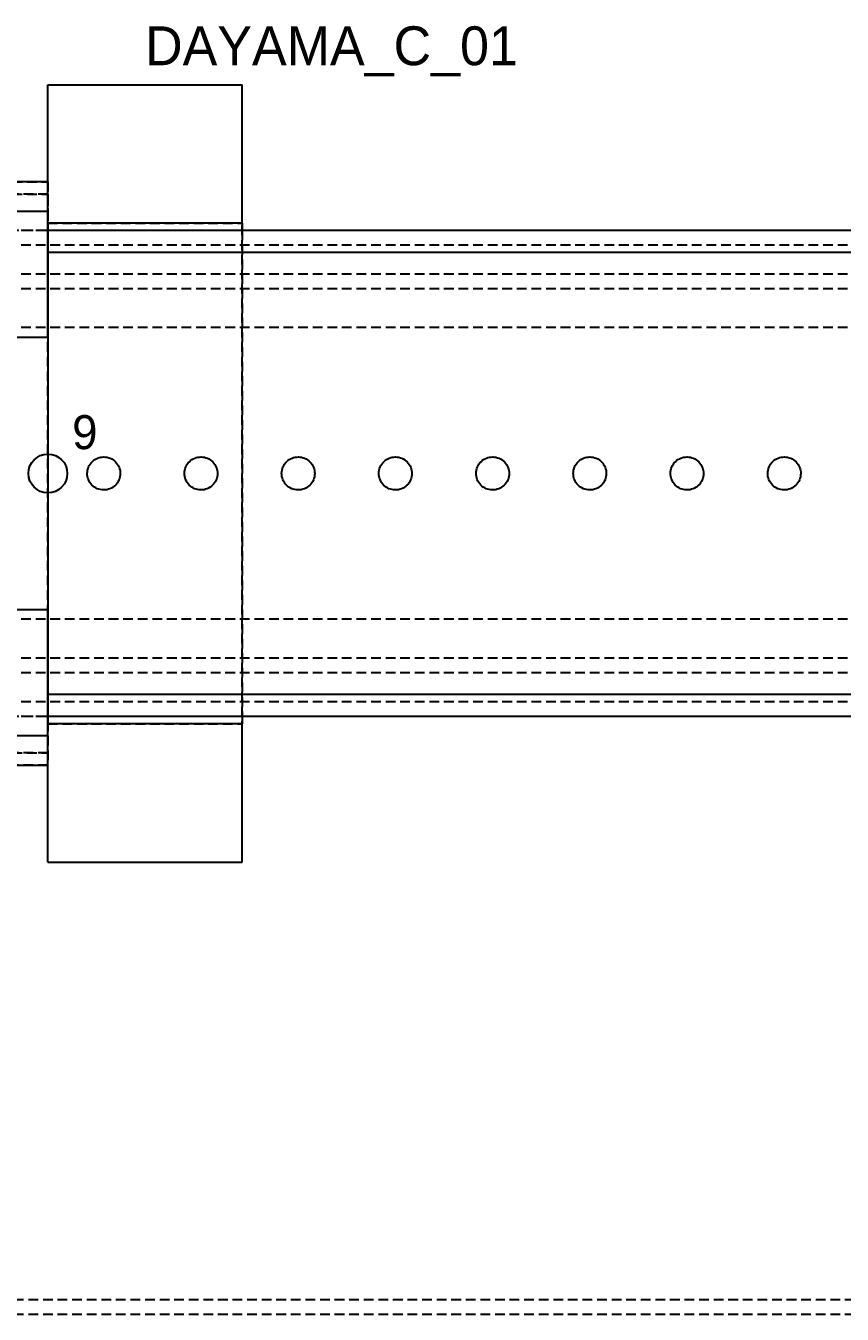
# Model space of a CAD drawing. Header units: metres. Extents: x -200 to 4040, y -1684 to 360.
# Drawn here: x 2625.5 to 2793.4, y -173 to 92.1 of the extents above; entities that cross this region are included whole.
import ezdxf

# ---------------------------------------------------------------- set-up
doc = ezdxf.new("R2010")
doc.units = ezdxf.units.M
doc.linetypes.add('DASHED2', pattern=[3, 2, -1])
for name, color, linetype in [('GIZLI', 8, 'DASHED2'), ('GORUNEN', 7, 'Continuous'), ('REFERANS', 6, 'Continuous'), ('TEGET', 9, 'Continuous'), ('YAZI', 3, 'Continuous')]:
    doc.layers.add(name, color=color, linetype=linetype)

msp = doc.modelspace()

# ---------------------------------------------------------------- linework, layer by layer
at = {"layer": 'GIZLI'}
for points in [[(2630, -80), (2630, 80)], [(2630, 80), (2670, 80)], [(2670, -80), (2670, 80)], [(444.714, 60), (2630, 60)], [(2630, 60), (2630, 57.5)], [(2630, 60), (2630, 57.5)], [(2630, 60), (2630, 54)], [(2630, 57.5), (444.714, 57.5)], [(444.714, 57.5), (2630, 57.5)], [(2630, 54), (2630, 57.5)], [(2630, 57.5), (2630, 54)], [(2630, 28), (2630, 54)], [(2630, 54), (2630, -54)], [(2630, 54), (2630, -54)], [(2630, 51.5), (2670, 51.5)], [(3061.5, 50), (1121.5, 50)], [(3061.5, 50), (1121.5, 50)], [(3061.5, 50), (1121.5, 50)], [(2630, 50), (1121.5, 50)], [(2630, 50), (2630, -50)], [(2670, 50), (2670, -50)], [(3061.5, 47), (1121.5, 47)], [(3061.5, 47), (1121.5, 47)], [(3061.5, 47), (1121.5, 47)], [(3061.5, 47), (1121.5, 47)], [(3061.5, 41), (1121.5, 41)], [(3061.5, 38), (1121.5, 38)], [(3061.5, 30), (1121.5, 30)], [(3061.5, 30), (1121.5, 30)], [(2630, 28), (445, 28)], [(2639.87, -2.984), (2639.585, -2.81), (2639.319, -2.608), (2639.074, -2.382), (2638.852, -2.133), (2638.656, -1.863), (2638.487, -1.575), (2638.347, -1.272), (2638.238, -0.957), (2638.159, -0.633), (2638.113, -0.302), (2638.1, 0.031), (2638.12, 0.364), (2638.172, 0.694), (2638.256, 1.017), (2638.371, 1.33), (2638.516, 1.63), (2638.69, 1.915), (2638.892, 2.181), (2639.118, 2.426), (2639.367, 2.648), (2639.637, 2.844), (2639.925, 3.013), (2640.228, 3.153), (2640.543, 3.262), (2640.867, 3.341), (2641.198, 3.387), (2641.531, 3.4), (2641.864, 3.38), (2642.194, 3.328), (2642.517, 3.244), (2642.83, 3.129), (2643.13, 2.984)], [(2643.13, 2.984), (2643.415, 2.81), (2643.681, 2.608), (2643.926, 2.382), (2644.148, 2.133), (2644.344, 1.863), (2644.513, 1.575), (2644.653, 1.272), (2644.762, 0.957), (2644.841, 0.633), (2644.887, 0.302), (2644.9, -0.031), (2644.88, -0.364), (2644.828, -0.694), (2644.744, -1.017), (2644.629, -1.33), (2644.484, -1.63), (2644.31, -1.915), (2644.108, -2.181), (2643.882, -2.426), (2643.633, -2.648), (2643.363, -2.844), (2643.075, -3.013), (2642.772, -3.153), (2642.457, -3.262), (2642.133, -3.341), (2641.802, -3.387), (2641.469, -3.4), (2641.136, -3.38), (2640.806, -3.328), (2640.483, -3.244), (2640.17, -3.129), (2639.87, -2.984)], [(2659.87, -2.984), (2659.585, -2.81), (2659.319, -2.608), (2659.074, -2.382), (2658.852, -2.133), (2658.656, -1.863), (2658.487, -1.575), (2658.347, -1.272), (2658.238, -0.957), (2658.159, -0.633), (2658.113, -0.302), (2658.1, 0.031), (2658.12, 0.364), (2658.172, 0.694), (2658.256, 1.017), (2658.371, 1.33), (2658.516, 1.63), (2658.69, 1.915), (2658.892, 2.181), (2659.118, 2.426), (2659.367, 2.648), (2659.637, 2.844), (2659.925, 3.013), (2660.228, 3.153), (2660.543, 3.262), (2660.867, 3.341), (2661.198, 3.387), (2661.531, 3.4), (2661.864, 3.38), (2662.194, 3.328), (2662.517, 3.244), (2662.83, 3.129), (2663.13, 2.984)], [(2663.13, 2.984), (2663.415, 2.81), (2663.681, 2.608), (2663.926, 2.382), (2664.148, 2.133), (2664.344, 1.863), (2664.513, 1.575), (2664.653, 1.272), (2664.762, 0.957), (2664.841, 0.633), (2664.887, 0.302), (2664.9, -0.031), (2664.88, -0.364), (2664.828, -0.694), (2664.744, -1.017), (2664.629, -1.33), (2664.484, -1.63), (2664.31, -1.915), (2664.108, -2.181), (2663.882, -2.426), (2663.633, -2.648), (2663.363, -2.844), (2663.075, -3.013), (2662.772, -3.153), (2662.457, -3.262), (2662.133, -3.341), (2661.802, -3.387), (2661.469, -3.4), (2661.136, -3.38), (2660.806, -3.328), (2660.483, -3.244), (2660.17, -3.129), (2659.87, -2.984)], [(2679.87, -2.984), (2679.585, -2.81), (2679.319, -2.608), (2679.074, -2.382), (2678.852, -2.133), (2678.656, -1.863), (2678.487, -1.575), (2678.347, -1.272), (2678.238, -0.957), (2678.159, -0.633), (2678.113, -0.302), (2678.1, 0.031), (2678.12, 0.364), (2678.172, 0.694), (2678.256, 1.017), (2678.371, 1.33), (2678.516, 1.63), (2678.69, 1.915), (2678.892, 2.181), (2679.118, 2.426), (2679.367, 2.648), (2679.637, 2.844), (2679.925, 3.013), (2680.228, 3.153), (2680.543, 3.262), (2680.867, 3.341), (2681.198, 3.387), (2681.531, 3.4), (2681.864, 3.38), (2682.194, 3.328), (2682.517, 3.244), (2682.83, 3.129), (2683.13, 2.984)], [(2683.13, 2.984), (2683.415, 2.81), (2683.681, 2.608), (2683.926, 2.382), (2684.148, 2.133), (2684.344, 1.863), (2684.513, 1.575), (2684.653, 1.272), (2684.762, 0.957), (2684.841, 0.633), (2684.887, 0.302), (2684.9, -0.031), (2684.88, -0.364), (2684.828, -0.694), (2684.744, -1.017), (2684.629, -1.33), (2684.484, -1.63), (2684.31, -1.915), (2684.108, -2.181), (2683.882, -2.426), (2683.633, -2.648), (2683.363, -2.844), (2683.075, -3.013), (2682.772, -3.153), (2682.457, -3.262), (2682.133, -3.341), (2681.802, -3.387), (2681.469, -3.4), (2681.136, -3.38), (2680.806, -3.328), (2680.483, -3.244), (2680.17, -3.129), (2679.87, -2.984)], [(2699.87, -2.984), (2699.585, -2.81), (2699.319, -2.608), (2699.074, -2.382), (2698.852, -2.133), (2698.656, -1.863), (2698.487, -1.575), (2698.347, -1.272), (2698.238, -0.957), (2698.159, -0.633), (2698.113, -0.302), (2698.1, 0.031), (2698.12, 0.364), (2698.172, 0.694), (2698.256, 1.017), (2698.371, 1.33), (2698.516, 1.63), (2698.69, 1.915), (2698.892, 2.181), (2699.118, 2.426), (2699.367, 2.648), (2699.637, 2.844), (2699.925, 3.013), (2700.228, 3.153), (2700.543, 3.262), (2700.867, 3.341), (2701.198, 3.387), (2701.531, 3.4), (2701.864, 3.38), (2702.194, 3.328), (2702.517, 3.244), (2702.83, 3.129), (2703.13, 2.984)], [(2703.13, 2.984), (2703.415, 2.81), (2703.681, 2.608), (2703.926, 2.382), (2704.148, 2.133), (2704.344, 1.863), (2704.513, 1.575), (2704.653, 1.272), (2704.762, 0.957), (2704.841, 0.633), (2704.887, 0.302), (2704.9, -0.031), (2704.88, -0.364), (2704.828, -0.694), (2704.744, -1.017), (2704.629, -1.33), (2704.484, -1.63), (2704.31, -1.915), (2704.108, -2.181), (2703.882, -2.426), (2703.633, -2.648), (2703.363, -2.844), (2703.075, -3.013), (2702.772, -3.153), (2702.457, -3.262), (2702.133, -3.341), (2701.802, -3.387), (2701.469, -3.4), (2701.136, -3.38), (2700.806, -3.328), (2700.483, -3.244), (2700.17, -3.129), (2699.87, -2.984)], [(2719.87, -2.984), (2719.585, -2.81), (2719.319, -2.608), (2719.074, -2.382), (2718.852, -2.133), (2718.656, -1.863), (2718.487, -1.575), (2718.347, -1.272), (2718.238, -0.957), (2718.159, -0.633), (2718.113, -0.302), (2718.1, 0.031), (2718.12, 0.364), (2718.172, 0.694), (2718.256, 1.017), (2718.371, 1.33), (2718.516, 1.63), (2718.69, 1.915), (2718.892, 2.181), (2719.118, 2.426), (2719.367, 2.648), (2719.637, 2.844), (2719.925, 3.013), (2720.228, 3.153), (2720.543, 3.262), (2720.867, 3.341), (2721.198, 3.387), (2721.531, 3.4), (2721.864, 3.38), (2722.194, 3.328), (2722.517, 3.244), (2722.83, 3.129), (2723.13, 2.984)], [(2723.13, 2.984), (2723.415, 2.81), (2723.681, 2.608), (2723.926, 2.382), (2724.148, 2.133), (2724.344, 1.863), (2724.513, 1.575), (2724.653, 1.272), (2724.762, 0.957), (2724.841, 0.633), (2724.887, 0.302), (2724.9, -0.031), (2724.88, -0.364), (2724.828, -0.694), (2724.744, -1.017), (2724.629, -1.33), (2724.484, -1.63), (2724.31, -1.915), (2724.108, -2.181), (2723.882, -2.426), (2723.633, -2.648), (2723.363, -2.844), (2723.075, -3.013), (2722.772, -3.153), (2722.457, -3.262), (2722.133, -3.341), (2721.802, -3.387), (2721.469, -3.4), (2721.136, -3.38), (2720.806, -3.328), (2720.483, -3.244), (2720.17, -3.129), (2719.87, -2.984)], [(2739.87, -2.984), (2739.585, -2.81), (2739.319, -2.608), (2739.074, -2.382), (2738.852, -2.133), (2738.656, -1.863), (2738.487, -1.575), (2738.347, -1.272), (2738.238, -0.957), (2738.159, -0.633), (2738.113, -0.302), (2738.1, 0.031), (2738.12, 0.364), (2738.172, 0.694), (2738.256, 1.017), (2738.371, 1.33), (2738.516, 1.63), (2738.69, 1.915), (2738.892, 2.181), (2739.118, 2.426), (2739.367, 2.648), (2739.637, 2.844), (2739.925, 3.013), (2740.228, 3.153), (2740.543, 3.262), (2740.867, 3.341), (2741.198, 3.387), (2741.531, 3.4), (2741.864, 3.38), (2742.194, 3.328), (2742.517, 3.244), (2742.83, 3.129), (2743.13, 2.984)], [(2743.13, 2.984), (2743.415, 2.81), (2743.681, 2.608), (2743.926, 2.382), (2744.148, 2.133), (2744.344, 1.863), (2744.513, 1.575), (2744.653, 1.272), (2744.762, 0.957), (2744.841, 0.633), (2744.887, 0.302), (2744.9, -0.031), (2744.88, -0.364), (2744.828, -0.694), (2744.744, -1.017), (2744.629, -1.33), (2744.484, -1.63), (2744.31, -1.915), (2744.108, -2.181), (2743.882, -2.426), (2743.633, -2.648), (2743.363, -2.844), (2743.075, -3.013), (2742.772, -3.153), (2742.457, -3.262), (2742.133, -3.341), (2741.802, -3.387), (2741.469, -3.4), (2741.136, -3.38), (2740.806, -3.328), (2740.483, -3.244), (2740.17, -3.129), (2739.87, -2.984)], [(2759.87, -2.984), (2759.585, -2.81), (2759.319, -2.608), (2759.074, -2.382), (2758.852, -2.133), (2758.656, -1.863), (2758.487, -1.575), (2758.347, -1.272), (2758.238, -0.957), (2758.159, -0.633), (2758.113, -0.302), (2758.1, 0.031), (2758.12, 0.364), (2758.172, 0.694), (2758.256, 1.017), (2758.371, 1.33), (2758.516, 1.63), (2758.69, 1.915), (2758.892, 2.181), (2759.118, 2.426), (2759.367, 2.648), (2759.637, 2.844), (2759.925, 3.013), (2760.228, 3.153), (2760.543, 3.262), (2760.867, 3.341), (2761.198, 3.387), (2761.531, 3.4), (2761.864, 3.38), (2762.194, 3.328), (2762.517, 3.244), (2762.83, 3.129), (2763.13, 2.984)], [(2763.13, 2.984), (2763.415, 2.81), (2763.681, 2.608), (2763.926, 2.382), (2764.148, 2.133), (2764.344, 1.863), (2764.513, 1.575), (2764.653, 1.272), (2764.762, 0.957), (2764.841, 0.633), (2764.887, 0.302), (2764.9, -0.031), (2764.88, -0.364), (2764.828, -0.694), (2764.744, -1.017), (2764.629, -1.33), (2764.484, -1.63), (2764.31, -1.915), (2764.108, -2.181), (2763.882, -2.426), (2763.633, -2.648), (2763.363, -2.844), (2763.075, -3.013), (2762.772, -3.153), (2762.457, -3.262), (2762.133, -3.341), (2761.802, -3.387), (2761.469, -3.4), (2761.136, -3.38), (2760.806, -3.328), (2760.483, -3.244), (2760.17, -3.129), (2759.87, -2.984)], [(2779.87, -2.984), (2779.585, -2.81), (2779.319, -2.608), (2779.074, -2.382), (2778.852, -2.133), (2778.656, -1.863), (2778.487, -1.575), (2778.347, -1.272), (2778.238, -0.957), (2778.159, -0.633), (2778.113, -0.302), (2778.1, 0.031), (2778.12, 0.364), (2778.172, 0.694), (2778.256, 1.017), (2778.371, 1.33), (2778.516, 1.63), (2778.69, 1.915), (2778.892, 2.181), (2779.118, 2.426), (2779.367, 2.648), (2779.637, 2.844), (2779.925, 3.013), (2780.228, 3.153), (2780.543, 3.262), (2780.867, 3.341), (2781.198, 3.387), (2781.531, 3.4), (2781.864, 3.38), (2782.194, 3.328), (2782.517, 3.244), (2782.83, 3.129), (2783.13, 2.984)], [(2783.13, 2.984), (2783.415, 2.81), (2783.681, 2.608), (2783.926, 2.382), (2784.148, 2.133), (2784.344, 1.863), (2784.513, 1.575), (2784.653, 1.272), (2784.762, 0.957), (2784.841, 0.633), (2784.887, 0.302), (2784.9, -0.031), (2784.88, -0.364), (2784.828, -0.694), (2784.744, -1.017), (2784.629, -1.33), (2784.484, -1.63), (2784.31, -1.915), (2784.108, -2.181), (2783.882, -2.426), (2783.633, -2.648), (2783.363, -2.844), (2783.075, -3.013), (2782.772, -3.153), (2782.457, -3.262), (2782.133, -3.341), (2781.802, -3.387), (2781.469, -3.4), (2781.136, -3.38), (2780.806, -3.328), (2780.483, -3.244), (2780.17, -3.129), (2779.87, -2.984)], [(445, -28), (2630, -28)], [(2630, -54), (2630, -28)], [(3061.5, -30), (1121.5, -30)], [(3061.5, -30), (1121.5, -30)], [(3061.5, -38), (1121.5, -38)], [(3061.5, -41), (1121.5, -41)], [(3061.5, -47), (1121.5, -47)], [(3061.5, -47), (1121.5, -47)], [(3061.5, -47), (1121.5, -47)], [(3061.5, -47), (1121.5, -47)], [(3061.5, -50), (1121.5, -50)], [(3061.5, -50), (1121.5, -50)], [(3061.5, -50), (1121.5, -50)], [(2630, -50), (1121.5, -50)], [(2630, -51.5), (2670, -51.5)], [(2630, -54), (2630, -57.5)], [(2630, -54), (2630, -60)], [(2630, -57.5), (2630, -54)], [(2630, -57.5), (444.714, -57.5)], [(444.714, -57.5), (2630, -57.5)], [(2630, -60), (2630, -57.5)], [(2630, -60), (2630, -57.5)], [(2630, -60), (444.714, -60)], [(2630, -80), (2670, -80)], [(-80, -170), (3320, -170)], [(-80, -170), (3320, -170)], [(-80, -173), (3320, -173)], [(-80, -173), (3320, -173)]]:
    msp.add_lwpolyline(points, dxfattribs=at)
at = {"layer": 'GORUNEN'}
for points in [[(2630, 51.5), (2630, 80)], [(2630, 80), (2670, 80)], [(2670, 51.5), (2670, 80)], [(2630, 60), (444.5, 60)], [(2630, 54), (2630, 60)], [(2630, 28), (2630, 54)], [(2630, 51.5), (2630, 50)], [(2670, 51.5), (2630, 51.5)], [(2670, 51.5), (2670, 50)], [(3058.5, 50), (2630, 50)], [(2630, 28), (2512, 28)], [(2639.87, -2.984), (2639.585, -2.81), (2639.319, -2.608), (2639.074, -2.382), (2638.852, -2.133), (2638.656, -1.863), (2638.487, -1.575), (2638.347, -1.272), (2638.238, -0.957), (2638.159, -0.633), (2638.113, -0.302), (2638.1, 0.031), (2638.12, 0.364), (2638.172, 0.694), (2638.256, 1.017), (2638.371, 1.33), (2638.516, 1.63), (2638.69, 1.915), (2638.892, 2.181), (2639.118, 2.426), (2639.367, 2.648), (2639.637, 2.844), (2639.925, 3.013), (2640.228, 3.153), (2640.543, 3.262), (2640.867, 3.341), (2641.198, 3.387), (2641.531, 3.4), (2641.864, 3.38), (2642.194, 3.328), (2642.517, 3.244), (2642.83, 3.129), (2643.13, 2.984)], [(2643.13, 2.984), (2643.415, 2.81), (2643.681, 2.608), (2643.926, 2.382), (2644.148, 2.133), (2644.344, 1.863), (2644.513, 1.575), (2644.653, 1.272), (2644.762, 0.957), (2644.841, 0.633), (2644.887, 0.302), (2644.9, -0.031), (2644.88, -0.364), (2644.828, -0.694), (2644.744, -1.017), (2644.629, -1.33), (2644.484, -1.63), (2644.31, -1.915), (2644.108, -2.181), (2643.882, -2.426), (2643.633, -2.648), (2643.363, -2.844), (2643.075, -3.013), (2642.772, -3.153), (2642.457, -3.262), (2642.133, -3.341), (2641.802, -3.387), (2641.469, -3.4), (2641.136, -3.38), (2640.806, -3.328), (2640.483, -3.244), (2640.17, -3.129), (2639.87, -2.984)], [(2659.87, -2.984), (2659.585, -2.81), (2659.319, -2.608), (2659.074, -2.382), (2658.852, -2.133), (2658.656, -1.863), (2658.487, -1.575), (2658.347, -1.272), (2658.238, -0.957), (2658.159, -0.633), (2658.113, -0.302), (2658.1, 0.031), (2658.12, 0.364), (2658.172, 0.694), (2658.256, 1.017), (2658.371, 1.33), (2658.516, 1.63), (2658.69, 1.915), (2658.892, 2.181), (2659.118, 2.426), (2659.367, 2.648), (2659.637, 2.844), (2659.925, 3.013), (2660.228, 3.153), (2660.543, 3.262), (2660.867, 3.341), (2661.198, 3.387), (2661.531, 3.4), (2661.864, 3.38), (2662.194, 3.328), (2662.517, 3.244), (2662.83, 3.129), (2663.13, 2.984)], [(2663.13, 2.984), (2663.415, 2.81), (2663.681, 2.608), (2663.926, 2.382), (2664.148, 2.133), (2664.344, 1.863), (2664.513, 1.575), (2664.653, 1.272), (2664.762, 0.957), (2664.841, 0.633), (2664.887, 0.302), (2664.9, -0.031), (2664.88, -0.364), (2664.828, -0.694), (2664.744, -1.017), (2664.629, -1.33), (2664.484, -1.63), (2664.31, -1.915), (2664.108, -2.181), (2663.882, -2.426), (2663.633, -2.648), (2663.363, -2.844), (2663.075, -3.013), (2662.772, -3.153), (2662.457, -3.262), (2662.133, -3.341), (2661.802, -3.387), (2661.469, -3.4), (2661.136, -3.38), (2660.806, -3.328), (2660.483, -3.244), (2660.17, -3.129), (2659.87, -2.984)], [(2679.87, -2.984), (2679.585, -2.81), (2679.319, -2.608), (2679.074, -2.382), (2678.852, -2.133), (2678.656, -1.863), (2678.487, -1.575), (2678.347, -1.272), (2678.238, -0.957), (2678.159, -0.633), (2678.113, -0.302), (2678.1, 0.031), (2678.12, 0.364), (2678.172, 0.694), (2678.256, 1.017), (2678.371, 1.33), (2678.516, 1.63), (2678.69, 1.915), (2678.892, 2.181), (2679.118, 2.426), (2679.367, 2.648), (2679.637, 2.844), (2679.925, 3.013), (2680.228, 3.153), (2680.543, 3.262), (2680.867, 3.341), (2681.198, 3.387), (2681.531, 3.4), (2681.864, 3.38), (2682.194, 3.328), (2682.517, 3.244), (2682.83, 3.129), (2683.13, 2.984)], [(2683.13, 2.984), (2683.415, 2.81), (2683.681, 2.608), (2683.926, 2.382), (2684.148, 2.133), (2684.344, 1.863), (2684.513, 1.575), (2684.653, 1.272), (2684.762, 0.957), (2684.841, 0.633), (2684.887, 0.302), (2684.9, -0.031), (2684.88, -0.364), (2684.828, -0.694), (2684.744, -1.017), (2684.629, -1.33), (2684.484, -1.63), (2684.31, -1.915), (2684.108, -2.181), (2683.882, -2.426), (2683.633, -2.648), (2683.363, -2.844), (2683.075, -3.013), (2682.772, -3.153), (2682.457, -3.262), (2682.133, -3.341), (2681.802, -3.387), (2681.469, -3.4), (2681.136, -3.38), (2680.806, -3.328), (2680.483, -3.244), (2680.17, -3.129), (2679.87, -2.984)], [(2699.87, -2.984), (2699.585, -2.81), (2699.319, -2.608), (2699.074, -2.382), (2698.852, -2.133), (2698.656, -1.863), (2698.487, -1.575), (2698.347, -1.272), (2698.238, -0.957), (2698.159, -0.633), (2698.113, -0.302), (2698.1, 0.031), (2698.12, 0.364), (2698.172, 0.694), (2698.256, 1.017), (2698.371, 1.33), (2698.516, 1.63), (2698.69, 1.915), (2698.892, 2.181), (2699.118, 2.426), (2699.367, 2.648), (2699.637, 2.844), (2699.925, 3.013), (2700.228, 3.153), (2700.543, 3.262), (2700.867, 3.341), (2701.198, 3.387), (2701.531, 3.4), (2701.864, 3.38), (2702.194, 3.328), (2702.517, 3.244), (2702.83, 3.129), (2703.13, 2.984)], [(2703.13, 2.984), (2703.415, 2.81), (2703.681, 2.608), (2703.926, 2.382), (2704.148, 2.133), (2704.344, 1.863), (2704.513, 1.575), (2704.653, 1.272), (2704.762, 0.957), (2704.841, 0.633), (2704.887, 0.302), (2704.9, -0.031), (2704.88, -0.364), (2704.828, -0.694), (2704.744, -1.017), (2704.629, -1.33), (2704.484, -1.63), (2704.31, -1.915), (2704.108, -2.181), (2703.882, -2.426), (2703.633, -2.648), (2703.363, -2.844), (2703.075, -3.013), (2702.772, -3.153), (2702.457, -3.262), (2702.133, -3.341), (2701.802, -3.387), (2701.469, -3.4), (2701.136, -3.38), (2700.806, -3.328), (2700.483, -3.244), (2700.17, -3.129), (2699.87, -2.984)], [(2719.87, -2.984), (2719.585, -2.81), (2719.319, -2.608), (2719.074, -2.382), (2718.852, -2.133), (2718.656, -1.863), (2718.487, -1.575), (2718.347, -1.272), (2718.238, -0.957), (2718.159, -0.633), (2718.113, -0.302), (2718.1, 0.031), (2718.12, 0.364), (2718.172, 0.694), (2718.256, 1.017), (2718.371, 1.33), (2718.516, 1.63), (2718.69, 1.915), (2718.892, 2.181), (2719.118, 2.426), (2719.367, 2.648), (2719.637, 2.844), (2719.925, 3.013), (2720.228, 3.153), (2720.543, 3.262), (2720.867, 3.341), (2721.198, 3.387), (2721.531, 3.4), (2721.864, 3.38), (2722.194, 3.328), (2722.517, 3.244), (2722.83, 3.129), (2723.13, 2.984)], [(2723.13, 2.984), (2723.415, 2.81), (2723.681, 2.608), (2723.926, 2.382), (2724.148, 2.133), (2724.344, 1.863), (2724.513, 1.575), (2724.653, 1.272), (2724.762, 0.957), (2724.841, 0.633), (2724.887, 0.302), (2724.9, -0.031), (2724.88, -0.364), (2724.828, -0.694), (2724.744, -1.017), (2724.629, -1.33), (2724.484, -1.63), (2724.31, -1.915), (2724.108, -2.181), (2723.882, -2.426), (2723.633, -2.648), (2723.363, -2.844), (2723.075, -3.013), (2722.772, -3.153), (2722.457, -3.262), (2722.133, -3.341), (2721.802, -3.387), (2721.469, -3.4), (2721.136, -3.38), (2720.806, -3.328), (2720.483, -3.244), (2720.17, -3.129), (2719.87, -2.984)], [(2739.87, -2.984), (2739.585, -2.81), (2739.319, -2.608), (2739.074, -2.382), (2738.852, -2.133), (2738.656, -1.863), (2738.487, -1.575), (2738.347, -1.272), (2738.238, -0.957), (2738.159, -0.633), (2738.113, -0.302), (2738.1, 0.031), (2738.12, 0.364), (2738.172, 0.694), (2738.256, 1.017), (2738.371, 1.33), (2738.516, 1.63), (2738.69, 1.915), (2738.892, 2.181), (2739.118, 2.426), (2739.367, 2.648), (2739.637, 2.844), (2739.925, 3.013), (2740.228, 3.153), (2740.543, 3.262), (2740.867, 3.341), (2741.198, 3.387), (2741.531, 3.4), (2741.864, 3.38), (2742.194, 3.328), (2742.517, 3.244), (2742.83, 3.129), (2743.13, 2.984)], [(2743.13, 2.984), (2743.415, 2.81), (2743.681, 2.608), (2743.926, 2.382), (2744.148, 2.133), (2744.344, 1.863), (2744.513, 1.575), (2744.653, 1.272), (2744.762, 0.957), (2744.841, 0.633), (2744.887, 0.302), (2744.9, -0.031), (2744.88, -0.364), (2744.828, -0.694), (2744.744, -1.017), (2744.629, -1.33), (2744.484, -1.63), (2744.31, -1.915), (2744.108, -2.181), (2743.882, -2.426), (2743.633, -2.648), (2743.363, -2.844), (2743.075, -3.013), (2742.772, -3.153), (2742.457, -3.262), (2742.133, -3.341), (2741.802, -3.387), (2741.469, -3.4), (2741.136, -3.38), (2740.806, -3.328), (2740.483, -3.244), (2740.17, -3.129), (2739.87, -2.984)], [(2759.87, -2.984), (2759.585, -2.81), (2759.319, -2.608), (2759.074, -2.382), (2758.852, -2.133), (2758.656, -1.863), (2758.487, -1.575), (2758.347, -1.272), (2758.238, -0.957), (2758.159, -0.633), (2758.113, -0.302), (2758.1, 0.031), (2758.12, 0.364), (2758.172, 0.694), (2758.256, 1.017), (2758.371, 1.33), (2758.516, 1.63), (2758.69, 1.915), (2758.892, 2.181), (2759.118, 2.426), (2759.367, 2.648), (2759.637, 2.844), (2759.925, 3.013), (2760.228, 3.153), (2760.543, 3.262), (2760.867, 3.341), (2761.198, 3.387), (2761.531, 3.4), (2761.864, 3.38), (2762.194, 3.328), (2762.517, 3.244), (2762.83, 3.129), (2763.13, 2.984)], [(2763.13, 2.984), (2763.415, 2.81), (2763.681, 2.608), (2763.926, 2.382), (2764.148, 2.133), (2764.344, 1.863), (2764.513, 1.575), (2764.653, 1.272), (2764.762, 0.957), (2764.841, 0.633), (2764.887, 0.302), (2764.9, -0.031), (2764.88, -0.364), (2764.828, -0.694), (2764.744, -1.017), (2764.629, -1.33), (2764.484, -1.63), (2764.31, -1.915), (2764.108, -2.181), (2763.882, -2.426), (2763.633, -2.648), (2763.363, -2.844), (2763.075, -3.013), (2762.772, -3.153), (2762.457, -3.262), (2762.133, -3.341), (2761.802, -3.387), (2761.469, -3.4), (2761.136, -3.38), (2760.806, -3.328), (2760.483, -3.244), (2760.17, -3.129), (2759.87, -2.984)], [(2779.87, -2.984), (2779.585, -2.81), (2779.319, -2.608), (2779.074, -2.382), (2778.852, -2.133), (2778.656, -1.863), (2778.487, -1.575), (2778.347, -1.272), (2778.238, -0.957), (2778.159, -0.633), (2778.113, -0.302), (2778.1, 0.031), (2778.12, 0.364), (2778.172, 0.694), (2778.256, 1.017), (2778.371, 1.33), (2778.516, 1.63), (2778.69, 1.915), (2778.892, 2.181), (2779.118, 2.426), (2779.367, 2.648), (2779.637, 2.844), (2779.925, 3.013), (2780.228, 3.153), (2780.543, 3.262), (2780.867, 3.341), (2781.198, 3.387), (2781.531, 3.4), (2781.864, 3.38), (2782.194, 3.328), (2782.517, 3.244), (2782.83, 3.129), (2783.13, 2.984)], [(2783.13, 2.984), (2783.415, 2.81), (2783.681, 2.608), (2783.926, 2.382), (2784.148, 2.133), (2784.344, 1.863), (2784.513, 1.575), (2784.653, 1.272), (2784.762, 0.957), (2784.841, 0.633), (2784.887, 0.302), (2784.9, -0.031), (2784.88, -0.364), (2784.828, -0.694), (2784.744, -1.017), (2784.629, -1.33), (2784.484, -1.63), (2784.31, -1.915), (2784.108, -2.181), (2783.882, -2.426), (2783.633, -2.648), (2783.363, -2.844), (2783.075, -3.013), (2782.772, -3.153), (2782.457, -3.262), (2782.133, -3.341), (2781.802, -3.387), (2781.469, -3.4), (2781.136, -3.38), (2780.806, -3.328), (2780.483, -3.244), (2780.17, -3.129), (2779.87, -2.984)], [(2512, -28), (2630, -28)], [(2630, -54), (2630, -28)], [(2630, -50), (2630, -51.5)], [(2814.175, -50), (2630, -50)], [(2670, -50), (2670, -51.5)], [(2630, -80), (2630, -51.5)], [(2670, -51.5), (2630, -51.5)], [(2670, -80), (2670, -51.5)], [(2630, -60), (2630, -54)], [(2510, -60), (2630, -60)], [(2630, -80), (2670, -80)]]:
    msp.add_lwpolyline(points, dxfattribs=at)
at = {"layer": 'REFERANS'}
msp.add_circle((2630, 0), 4, dxfattribs=at)
at = {"layer": 'TEGET'}
for points in [[(445, 54), (2630, 54)], [(3061.5, 45.5), (2630, 45.5)], [(2814.175, -45.5), (2630, -45.5)], [(2630, -54), (2510, -54)]]:
    msp.add_lwpolyline(points, dxfattribs=at)

# ---------------------------------------------------------------- texts
at = {"layer": 'REFERANS'}
msp.add_text('9', height=7, dxfattribs=at).set_placement((2635, 5))
at = {"layer": 'YAZI'}
msp.add_text('DAYAMA_C_01', height=8, dxfattribs=at).set_placement((2650, 84))

doc.saveas('drawing.dxf')
